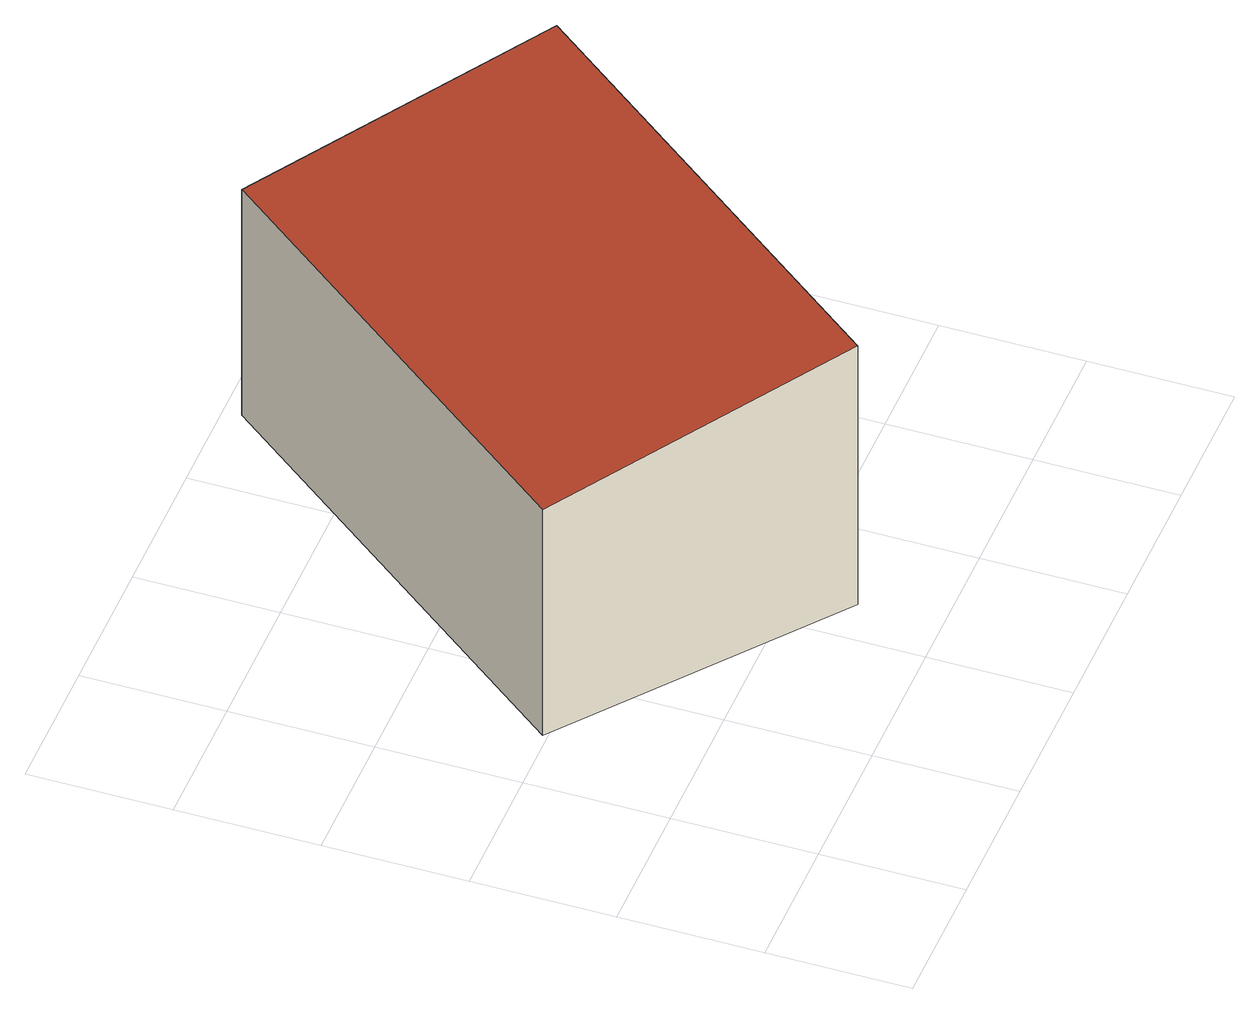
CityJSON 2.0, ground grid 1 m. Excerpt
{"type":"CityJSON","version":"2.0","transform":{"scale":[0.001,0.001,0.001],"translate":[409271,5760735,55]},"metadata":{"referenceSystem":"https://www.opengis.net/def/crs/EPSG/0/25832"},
"CityObjects":{
"building1":{"type":"Building","attributes":{"Gemeindeschluessel":"05515000","Geometrietyp2DReferenz":"3000","function":"31001_1310","roofType":"2100","measuredHeight":2.2},"geometry":[{"type":"Solid","lod":"2","boundaries":[[[[0,1,2,3]],[[4,5,1,0]],[[6,7,5,4]],[[3,2,7,6]],[[4,0,3,6]],[[1,5,7,2]]]],"semantics":{"surfaces":[{"type":"WallSurface"},{"type":"RoofSurface"},{"type":"GroundSurface"}],"values":[[0,0,0,0,1,2]]}}]}
},
"vertices":[
[469,2034,2054],[469,2034,132],[2329,579,132],[2329,579,2333],[2690,4875,2054],[2690,4875,132],[4551,3421,2333],[4551,3421,132]
]}
